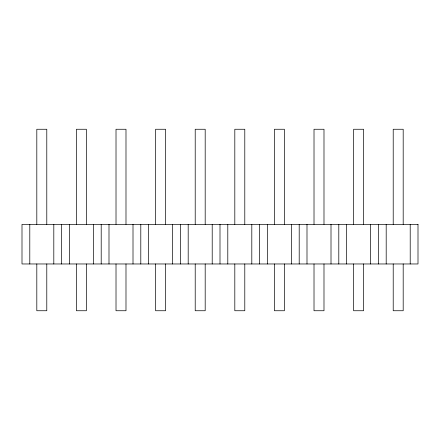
<?xml version="1.0" encoding="UTF-8"?>
<svg xmlns="http://www.w3.org/2000/svg" width="440" height="440" viewBox="0 0 440 440"><rect width="100%" height="100%" fill="white"/><g stroke="black" fill="none" stroke-linecap="round" stroke-linejoin="round"><path stroke-width="0.66" d="M410.207 224.367L410.207 263.967M403.189 224.367L403.189 129.261L393.212 129.261L393.212 224.367M403.189 263.967L403.189 310.739L393.212 310.739L393.212 263.967M386.194 224.367L386.194 263.967M378.4 224.367L378.4 263.967M370.607 224.367L370.607 263.967M363.589 224.367L363.589 129.261L353.611 129.261L353.611 224.367M363.589 263.967L363.589 310.739L353.611 310.739L353.611 263.967M346.594 224.367L346.594 263.967M338.8 224.367L338.8 263.967M331.007 224.367L331.007 263.967M323.989 224.367L323.989 129.261L314.012 129.261L314.012 224.367M323.989 263.967L323.989 310.739L314.012 310.739L314.012 263.967M306.993 224.367L306.993 263.967M299.2 224.367L299.2 263.967M291.407 224.367L291.407 263.967M284.389 224.367L284.389 129.261L274.412 129.261L274.412 224.367M284.389 263.967L284.389 310.739L274.412 310.739L274.412 263.967M267.394 224.367L267.394 263.967M259.6 224.367L259.6 263.967M251.806 224.367L251.806 263.967M244.789 224.367L244.789 129.261L234.812 129.261L234.812 224.367M244.789 263.967L244.789 310.739L234.812 310.739L234.812 263.967M227.794 224.367L227.794 263.967M220 224.367L220 263.967M212.207 224.367L212.207 263.967M205.189 224.367L205.189 129.261L195.212 129.261L195.212 224.367M205.189 263.967L205.189 310.739L195.212 310.739L195.212 263.967M188.194 224.367L188.194 263.967M180.4 224.367L180.4 263.967M172.607 224.367L172.607 263.967M165.589 224.367L165.589 129.261L155.612 129.261L155.612 224.367M165.589 263.967L165.589 310.739L155.612 310.739L155.612 263.967M148.594 224.367L148.594 263.967M140.8 224.367L140.8 263.967M133.007 224.367L133.007 263.967M125.989 224.367L125.989 129.261L116.012 129.261L116.012 224.367M125.989 263.967L125.989 310.739L116.012 310.739L116.012 263.967M108.993 224.367L108.993 263.967M101.2 224.367L101.2 263.967M93.407 224.367L93.407 263.967M86.389 224.367L86.389 129.261L76.412 129.261L76.412 224.367M86.389 263.967L86.389 310.739L76.412 310.739L76.412 263.967M69.394 224.367L69.394 263.967M61.6 224.367L61.6 263.967M53.807 224.367L53.807 263.967M46.788 224.367L46.788 129.261L36.812 129.261L36.812 224.367M46.788 263.967L46.788 310.739L36.812 310.739L36.812 263.967M29.794 224.367L29.794 263.967M418 224.367L22 224.367L22 263.967L418 263.967L418 224.367"/></g></svg>
